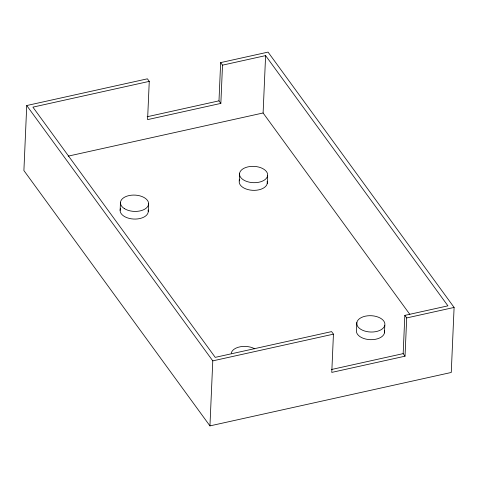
<?xml version="1.0" encoding="UTF-8"?>
<svg xmlns="http://www.w3.org/2000/svg" width="478" height="478" viewBox="0 0 478 478"><rect width="100%" height="100%" fill="white"/><g stroke="black" fill="none" stroke-linecap="round" stroke-linejoin="round"><path stroke-width="0.72" d="M26.738 105.536L23.9 170.556L209.944 425.892L451.262 372.464L454.1 307.444L268.056 52.108L220.657 62.6L218.984 100.846L220.848 103.403L147.588 119.62L149.261 81.374L147.397 78.822L26.738 105.536L212.782 360.872L209.944 425.892M120.121 210.38L120.456 202.732M148.282 211.419L148.616 203.771M220.848 103.403L222.515 65.151L220.657 62.6M239.257 180.893L239.592 173.245M409.837 314.375L263.103 112.981L265.607 55.615L222.515 65.151M267.256 183.45L267.59 175.802A14.089 8.162 2.5 0 0 247.897 166.888A14.089 8.162 2.5 0 0 245.286 180.875A14.089 8.162 2.5 0 0 267.59 175.802M149.261 81.374L32.91 107.138L215.231 357.365L331.583 331.607L333.441 334.158L331.768 372.404L405.027 356.188L406.7 317.936L404.836 315.384L447.928 305.842L265.607 55.615M356.839 322.513L356.504 330.161A14.089 8.162 2.5 0 0 370.701 339.685A14.089 8.162 2.5 0 0 384.42 330.734M384.473 332.867L384.808 325.213A14.089 8.162 2.5 0 0 365.24 316.203A14.089 8.162 2.5 0 0 362.42 330.173A14.089 8.162 2.5 0 0 384.808 325.213M405.027 356.188L403.169 353.63L404.836 315.384M147.176 116.746L218.984 100.846M68.217 156.133L263.103 112.981M212.782 360.872L333.441 334.158M406.7 317.936L454.1 307.444M331.362 369.53L403.169 353.63M267.172 181.317A14.089 8.162 2.5 0 1 252.36 190.298A14.089 8.162 2.5 0 1 239.735 179.507M148.102 209.997A14.089 8.162 2.5 0 1 133.398 219.032A14.089 8.162 2.5 0 1 120.653 208.289M231.227 353.206A14.089 8.162 2.5 0 1 240.315 346.759A14.089 8.162 2.5 0 1 254.75 348.826M124.441 208.653A14.089 8.162 2.5 0 0 148.084 205.869A14.089 8.162 2.5 0 0 131.08 195.233A14.089 8.162 2.5 0 0 124.441 208.653"/></g></svg>
